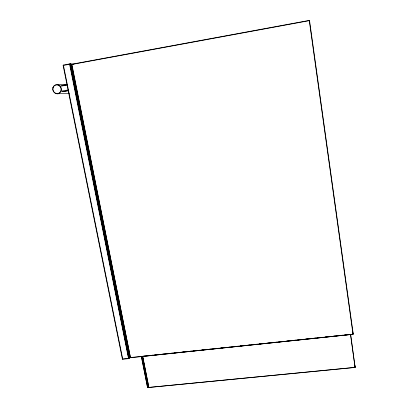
<?xml version="1.0" encoding="UTF-8"?>
<svg xmlns="http://www.w3.org/2000/svg" width="408" height="408" viewBox="0 0 408 408"><rect width="100%" height="100%" fill="white"/><g stroke="black" fill="none" stroke-linecap="round" stroke-linejoin="round"><path stroke-width="0.61" d="M141.591 357.015L147.528 387.513L148.385 387.524L142.596 357.097L141.443 357.214L147.604 387.6M142.377 356.934L148.385 387.524M71.859 64.204L130.478 357.755L353.022 334.315L353.246 334.05L309.555 20.63L309.239 20.4L71.859 64.204L71.665 64.51L130.478 357.755M70.803 63.949L129.719 358.147L70.926 64.036L70.023 64.092L128.806 358.29L128.546 358.637L122.757 359.249L122.374 358.969L63.118 65.479L63.383 65.05L69.528 63.913L73.95 64.214M63.383 65.05L122.757 359.249M130.392 357.077L129.642 358.25L122.374 358.969M350.691 334.524L142.627 356.439L148.91 387.483L355.098 367.46L350.691 334.524L348.56 334.555M148.537 387.33L147.39 387.442M142.596 357.097L141.443 357.214M63.118 65.479L70.926 64.036M71.665 64.51L309.555 20.63M60.756 85.649L66.897 84.548M62.786 85.527L64.01 85.313M65.229 85.093L66.453 84.874M61.266 86.149L67.412 85.048M61.633 91.086L68.391 89.888M61.98 91.683L68.116 90.591M62.786 91.744L68.274 90.765M143.412 356.174L145.309 355.975M147.212 355.771L149.109 355.572M151.006 355.373L152.908 355.174M154.805 354.97L156.708 354.771M158.605 354.572L160.507 354.374M162.404 354.17L164.307 353.971M166.836 353.705L168.739 353.507M170.636 353.303L172.538 353.104M174.435 352.905L176.338 352.706M178.235 352.502L180.132 352.303M182.034 352.104L183.931 351.905M185.834 351.701L187.731 351.502M189.633 351.303L191.531 351.104M193.433 350.9L195.33 350.702M197.865 350.436L199.762 350.237M201.664 350.033L203.561 349.835M205.464 349.636L207.361 349.437M209.258 349.233L211.16 349.034M213.058 348.835L214.96 348.636M216.857 348.432L218.759 348.233M220.657 348.034L222.559 347.835M224.456 347.631L226.358 347.432M228.888 347.167L230.158 347.035M232.055 346.831L234.59 346.565M236.487 346.366L238.384 346.163M240.286 345.964L242.184 345.765M244.086 345.566L245.983 345.362M247.886 345.163L249.783 344.964M251.685 344.765L253.582 344.561M255.484 344.362L257.382 344.163M259.284 343.964L261.181 343.76M263.078 343.561L264.981 343.363M266.878 343.164L269.413 342.893M271.31 342.695L273.212 342.496M274.477 342.363L277.012 342.093M278.909 341.894L280.811 341.695M282.708 341.496L284.611 341.292M286.508 341.093L288.41 340.894M290.307 340.695L292.205 340.491M294.107 340.292L296.004 340.094M297.906 339.895L299.804 339.691M302.338 339.425L304.235 339.226M305.505 339.094L308.035 338.824M309.937 338.625L311.834 338.426M313.737 338.227L315.634 338.023M317.536 337.824L319.433 337.625M321.331 337.426L323.233 337.222M325.13 337.023L327.032 336.824M328.93 336.625L330.832 336.421M333.361 336.156L335.264 335.957M336.529 335.825L339.063 335.555M340.96 335.356L342.863 335.157M344.76 334.953L346.662 334.754M56.87 93.814L69.355 93.299M57.273 84.65L67.417 84.604M71.915 64.255L70.008 64.194L128.795 358.244M130.203 357.556L353.007 334.178L352.736 331.566M69.947 64.219L69.528 63.913L128.546 358.637M352.767 333.076L353.022 334.315L309.239 20.4M142.764 356.5L148.833 387.396L355.088 367.358L354.807 364.747M354.333 362.248L354.572 363.497M354.746 365.583L355.098 367.46L350.457 334.356M52.928 87.613A4.646 4.309 69.3 0 0 57.997 93.774A4.646 4.309 69.3 0 0 60.297 86.307A4.646 4.309 69.3 0 0 52.928 87.613M53.06 87.71A4.386 4.07 69.3 0 0 57.849 93.524A4.386 4.07 69.3 0 0 60.022 86.471A4.386 4.07 69.3 0 0 53.06 87.71"/></g></svg>
